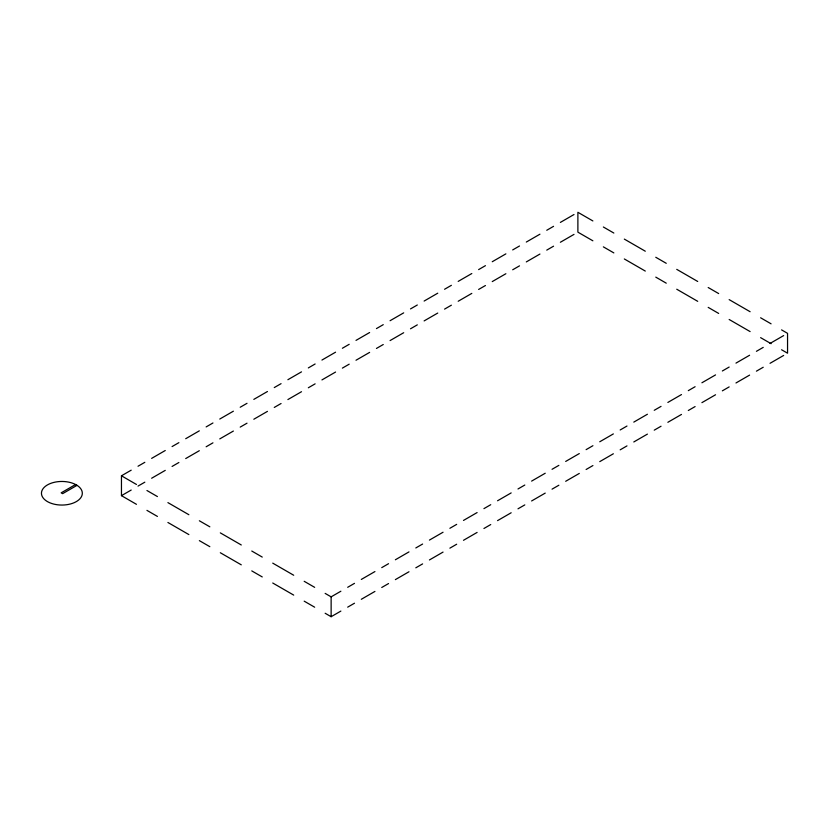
<?xml version="1.0" encoding="UTF-8"?>
<svg xmlns="http://www.w3.org/2000/svg" width="829" height="829" viewBox="0 0 829 829"><rect width="100%" height="100%" fill="white"/><g stroke="black" fill="none" stroke-linecap="round" stroke-linejoin="round"><path stroke-width="1.24" d="M75.563 484.519L61.159 492.84L62.61 493.669L77.014 485.359M136.453 504.322L121.459 495.659L121.459 475.794L131.2 470.178M138.018 466.24L144.826 462.313M151.645 458.375L165.261 450.51M172.08 446.572L178.888 442.645M185.706 438.707L199.323 430.842M206.141 426.914L212.949 422.977M219.758 419.049L233.384 411.184M240.203 407.246L247.011 403.319M253.819 399.381L267.446 391.516M274.264 387.578L281.072 383.651M287.881 379.713L301.507 371.848M308.326 367.921L315.134 363.983M321.942 360.055L335.569 352.18M342.387 348.253L349.196 344.315M356.004 340.387L369.63 332.522M376.449 328.585L383.257 324.657M390.065 320.719L403.692 312.854M410.51 308.916L417.319 304.989M424.127 301.051L437.753 293.186M444.562 289.259L451.38 285.321M458.188 281.394L471.815 273.529M478.623 269.591L485.442 265.663M492.25 261.726L505.877 253.861M512.685 249.923L519.503 245.995M526.311 242.058L539.938 234.192M546.746 230.265L553.565 226.327M560.373 222.4L574 214.524M121.459 495.659L131.2 490.043M138.018 486.105L144.826 482.177M151.645 478.24L165.261 470.375M172.08 466.447L178.888 462.509M185.706 458.572L199.323 450.707M206.141 446.779L212.949 442.841M219.758 438.914L233.384 431.049M240.203 427.111L247.011 423.184M253.819 419.246L267.446 411.381M274.264 407.443L281.072 403.516M287.881 399.578L301.507 391.713M308.326 387.785L315.134 383.848M321.942 379.92L335.569 372.045M342.387 368.117L349.196 364.18M356.004 360.252L369.63 352.387M376.449 348.449L383.257 344.522M390.065 340.584L403.692 332.719M410.51 328.792L417.319 324.854M424.127 320.916L437.753 313.051M444.562 309.124L451.38 305.186M458.188 301.259L471.815 293.393M478.623 289.456L485.442 285.528M492.25 281.591L505.877 273.725M512.685 269.788L519.503 265.86M526.311 261.923L539.938 254.057M546.746 250.13L553.565 246.192M560.373 242.265L574 234.389M325.155 593.398L331.134 596.849L340.874 591.222M347.683 587.295L354.491 583.357M361.309 579.43L374.936 571.564M381.744 567.627L388.552 563.689M395.371 559.762L408.987 551.896M415.806 547.959L422.614 544.031M429.432 540.093L443.049 532.228M449.867 528.301L456.675 524.363M463.494 520.425L477.11 512.56M483.929 508.633L490.737 504.695M497.555 500.768L511.172 492.903M517.99 488.965L524.798 485.038M531.617 481.1L545.233 473.235M552.052 469.297L558.86 465.37M565.679 461.432L579.295 453.567M586.113 449.639L592.922 445.701M599.74 441.774L613.356 433.909M620.175 429.971L626.983 426.033M633.791 422.106L647.418 414.241M654.236 410.303L661.045 406.376M667.853 402.438L681.479 394.573M688.298 390.646L695.106 386.708M701.914 382.77L715.541 374.905M722.36 370.977L729.168 367.04M735.976 363.112L749.603 355.247M756.421 351.309L763.229 347.382M770.037 343.444L783.664 335.579M325.155 613.263L331.134 616.714L340.874 611.087M347.683 607.16L354.491 603.222M361.309 599.294L374.936 591.429M381.744 587.492L388.552 583.554M395.371 579.626L408.987 571.761M415.806 567.824L422.614 563.896M429.432 559.958L443.049 552.093M449.867 548.166L456.675 544.228M463.494 540.301L477.11 532.425M483.929 528.498L490.737 524.56M497.555 520.633L511.172 512.768M517.99 508.83L524.798 504.902M531.617 500.965L545.233 493.1M552.052 489.162L558.86 485.234M565.679 481.297L579.295 473.432M586.113 469.504L592.922 465.566M599.74 461.639L613.356 453.774M620.175 449.836L626.983 445.898M633.791 441.971L647.418 434.106M654.236 430.168L661.045 426.241M667.853 422.303L681.479 414.438M688.298 410.51L695.106 406.573M701.914 402.645L715.541 394.77M722.36 390.842L729.168 386.905M735.976 382.977L749.603 375.112M756.421 371.174L763.229 367.247M770.037 363.309L783.664 355.444M592.87 220.939L577.886 212.286L577.886 232.151L592.87 240.804M603.357 226.991L613.843 233.042M624.32 239.094L645.294 251.208M655.77 257.259L666.257 263.311M676.744 269.363L697.707 281.466M708.194 287.518L718.67 293.57M729.157 299.621L750.121 311.725M760.607 317.776L771.084 323.828M781.571 329.89L787.55 333.341L787.55 353.206L781.571 349.755M603.357 246.855L613.843 252.907M624.32 258.959L645.294 271.073M655.77 277.124L666.257 283.176M676.744 289.228L697.707 301.331M708.194 307.383L718.67 313.435M729.157 319.486L750.121 331.59M760.607 337.641L771.084 343.693M121.459 475.794L136.453 484.457M146.94 490.509L157.417 496.561M167.904 502.612L188.867 514.716M199.354 520.767L209.841 526.819M220.317 532.871L241.28 544.974M251.767 551.026L262.254 557.078M272.731 563.129L293.704 575.243M304.181 581.295L314.668 587.346M146.94 510.374L157.417 516.426M167.904 522.477L188.867 534.581M199.354 540.632L209.841 546.684M220.317 552.736L241.28 564.839M251.767 570.891L262.254 576.943M272.731 583.005L293.704 595.108M304.181 601.16L314.668 607.211M331.134 596.849L331.134 616.714M76.341 484.913L74.33 483.898A20.435 11.803 0 0 0 41.937 490.706A20.435 11.803 0 0 0 66.31 504.778A20.435 11.803 0 0 0 78.102 486.074L76.341 484.913"/></g></svg>
